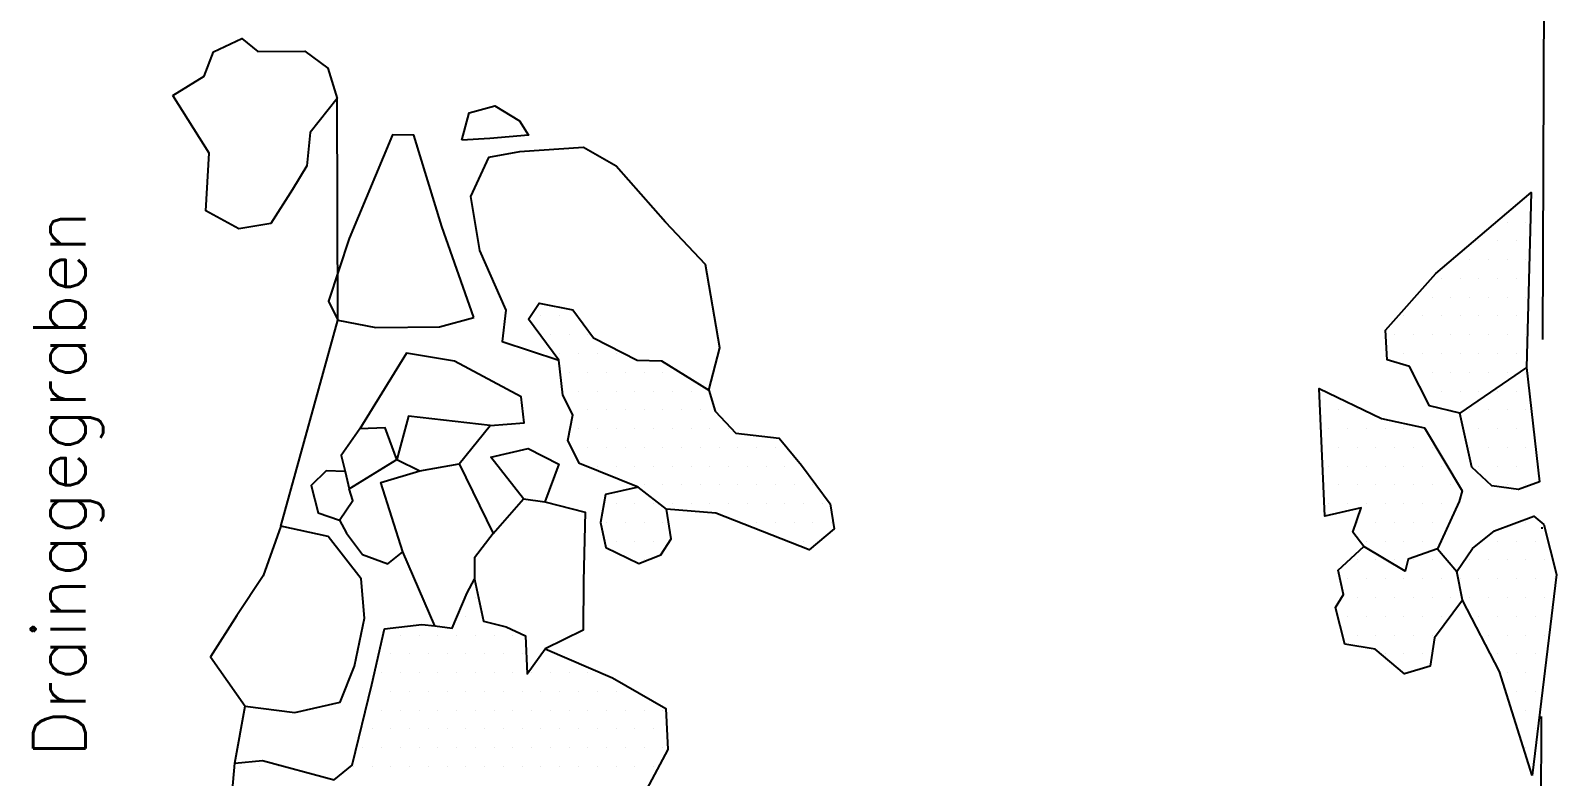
# Model space of a CAD drawing. Header units: metres. Extents: x -1319 to -950, y -1232 to -780.
# Drawn here: x -1051.5 to -949.8, y -1173.2 to -1123.5 of the extents above; entities that cross this region are included whole.
import ezdxf

# ---------------------------------------------------------------- set-up
doc = ezdxf.new("R2010")
doc.units = ezdxf.units.M
doc.header["$LTSCALE"] = 25
doc.header["$MEASUREMENT"] = 0
doc.linetypes.add('STRICHPUNKTX2', pattern=[2, 1, -0.5, 0, -0.5])
doc.layers.get('0').update_dxf_attribs({"linetype": 'CONTINUOUS'})
for name, color, linetype in [('BEFUND', 1, 'CONTINUOUS'), ('BEFUNDSCHRAFF', 1, 'CONTINUOUS'), ('GRABUNGSGRENZE', 3, 'STRICHPUNKTX2'), ('STEINE', 4, 'CONTINUOUS'), ('STEINESCHRAFF', 4, 'CONTINUOUS')]:
    doc.layers.add(name, color=color, linetype=linetype)
doc.styles.get("Standard").update_dxf_attribs({"font": 'txt.shx'})

# ---------------------------------------------------------------- blocks, each defined once
blk = doc.blocks.new('*X8')
at = {"color": 0}
for p, q in [((-1017.5, -1142.5), (-1017.5, -1142.5)), ((-1016.25, -1142.5), (-1016.25, -1142.5)), ((-1016.875, -1143.75), (-1016.875, -1143.75)), ((-1015.625, -1143.75), (-1015.625, -1143.75)), ((-1014.375, -1143.75), (-1014.375, -1143.75)), ((-1016.25, -1145), (-1016.25, -1145)), ((-1015, -1145), (-1015, -1145)), ((-1013.75, -1145), (-1013.75, -1145)), ((-1012.5, -1145), (-1012.5, -1145)), ((-1015.625, -1146.25), (-1015.625, -1146.25)), ((-1014.375, -1146.25), (-1014.375, -1146.25)), ((-1013.125, -1146.25), (-1013.125, -1146.25)), ((-1011.875, -1146.25), (-1011.875, -1146.25)), ((-1010.625, -1146.25), (-1010.625, -1146.25)), ((-1009.375, -1146.25), (-1009.375, -1146.25)), ((-1015, -1147.5), (-1015, -1147.5)), ((-1013.75, -1147.5), (-1013.75, -1147.5)), ((-1012.5, -1147.5), (-1012.5, -1147.5)), ((-1011.25, -1147.5), (-1011.25, -1147.5)), ((-1010, -1147.5), (-1010, -1147.5)), ((-1008.75, -1147.5), (-1008.75, -1147.5)), ((-1007.5, -1147.5), (-1007.5, -1147.5)), ((-1014.375, -1148.75), (-1014.375, -1148.75)), ((-1013.125, -1148.75), (-1013.125, -1148.75)), ((-1011.875, -1148.75), (-1011.875, -1148.75)), ((-1010.625, -1148.75), (-1010.625, -1148.75)), ((-1009.375, -1148.75), (-1009.375, -1148.75)), ((-1008.125, -1148.75), (-1008.125, -1148.75)), ((-1006.875, -1148.75), (-1006.875, -1148.75)), ((-1015, -1150), (-1015, -1150)), ((-1013.75, -1150), (-1013.75, -1150)), ((-1012.5, -1150), (-1012.5, -1150)), ((-1011.25, -1150), (-1011.25, -1150)), ((-1010, -1150), (-1010, -1150)), ((-1008.75, -1150), (-1008.75, -1150)), ((-1007.5, -1150), (-1007.5, -1150)), ((-1006.25, -1150), (-1006.25, -1150)), ((-1005, -1150), (-1005, -1150)), ((-1014.375, -1151.25), (-1014.375, -1151.25)), ((-1013.125, -1151.25), (-1013.125, -1151.25)), ((-1011.875, -1151.25), (-1011.875, -1151.25)), ((-1010.625, -1151.25), (-1010.625, -1151.25)), ((-1009.375, -1151.25), (-1009.375, -1151.25)), ((-1008.125, -1151.25), (-1008.125, -1151.25)), ((-1006.875, -1151.25), (-1006.875, -1151.25)), ((-1005.625, -1151.25), (-1005.625, -1151.25)), ((-1004.375, -1151.25), (-1004.375, -1151.25)), ((-1003.125, -1151.25), (-1003.125, -1151.25)), ((-1001.875, -1151.25), (-1001.875, -1151.25)), ((-1013.75, -1152.5), (-1013.75, -1152.5)), ((-1012.5, -1152.5), (-1012.5, -1152.5)), ((-1011.25, -1152.5), (-1011.25, -1152.5)), ((-1010, -1152.5), (-1010, -1152.5)), ((-1008.75, -1152.5), (-1008.75, -1152.5)), ((-1007.5, -1152.5), (-1007.5, -1152.5)), ((-1006.25, -1152.5), (-1006.25, -1152.5)), ((-1005, -1152.5), (-1005, -1152.5)), ((-1003.75, -1152.5), (-1003.75, -1152.5)), ((-1002.5, -1152.5), (-1002.5, -1152.5)), ((-1001.25, -1152.5), (-1001.25, -1152.5)), ((-1010.625, -1153.75), (-1010.625, -1153.75)), ((-1009.375, -1153.75), (-1009.375, -1153.75)), ((-1008.125, -1153.75), (-1008.125, -1153.75)), ((-1006.875, -1153.75), (-1006.875, -1153.75)), ((-1005.625, -1153.75), (-1005.625, -1153.75)), ((-1004.375, -1153.75), (-1004.375, -1153.75)), ((-1003.125, -1153.75), (-1003.125, -1153.75)), ((-1001.875, -1153.75), (-1001.875, -1153.75)), ((-1000.625, -1153.75), (-1000.625, -1153.75)), ((-999.375, -1153.75), (-999.375, -1153.75)), ((-1012.5, -1155), (-1012.5, -1155)), ((-1011.25, -1155), (-1011.25, -1155)), ((-1010, -1155), (-1010, -1155)), ((-1008.75, -1155), (-1008.75, -1155)), ((-1007.5, -1155), (-1007.5, -1155)), ((-1006.25, -1155), (-1006.25, -1155)), ((-1005, -1155), (-1005, -1155)), ((-1003.75, -1155), (-1003.75, -1155)), ((-1002.5, -1155), (-1002.5, -1155)), ((-1001.25, -1155), (-1001.25, -1155)), ((-1000, -1155), (-1000, -1155)), ((-998.75, -1155), (-998.75, -1155)), ((-1013.125, -1156.25), (-1013.125, -1156.25)), ((-1011.875, -1156.25), (-1011.875, -1156.25)), ((-1010.625, -1156.25), (-1010.625, -1156.25)), ((-1009.375, -1156.25), (-1009.375, -1156.25)), ((-1003.125, -1156.25), (-1003.125, -1156.25)), ((-1001.875, -1156.25), (-1001.875, -1156.25)), ((-1000.625, -1156.25), (-1000.625, -1156.25)), ((-999.375, -1156.25), (-999.375, -1156.25)), ((-998.125, -1156.25), (-998.125, -1156.25)), ((-1012.5, -1157.5), (-1012.5, -1157.5)), ((-1011.25, -1157.5), (-1011.25, -1157.5)), ((-1010, -1157.5), (-1010, -1157.5)), ((-1000, -1157.5), (-1000, -1157.5)), ((-1010.625, -1158.75), (-1010.625, -1158.75)), ((-1021.875, -1161.25), (-1021.875, -1161.25)), ((-1022.5, -1162.5), (-1022.5, -1162.5)), ((-1026.875, -1163.75), (-1026.875, -1163.75)), ((-1025.625, -1163.75), (-1025.625, -1163.75)), ((-1024.375, -1163.75), (-1024.375, -1163.75)), ((-1023.125, -1163.75), (-1023.125, -1163.75)), ((-1021.875, -1163.75), (-1021.875, -1163.75)), ((-1020.625, -1163.75), (-1020.625, -1163.75)), ((-1019.375, -1163.75), (-1019.375, -1163.75)), ((-1027.5, -1165), (-1027.5, -1165)), ((-1026.25, -1165), (-1026.25, -1165)), ((-1025, -1165), (-1025, -1165)), ((-1023.75, -1165), (-1023.75, -1165)), ((-1022.5, -1165), (-1022.5, -1165)), ((-1021.25, -1165), (-1021.25, -1165)), ((-1020, -1165), (-1020, -1165)), ((-1018.75, -1165), (-1018.75, -1165)), ((-1028.125, -1166.25), (-1028.125, -1166.25)), ((-1026.875, -1166.25), (-1026.875, -1166.25)), ((-1025.625, -1166.25), (-1025.625, -1166.25)), ((-1024.375, -1166.25), (-1024.375, -1166.25)), ((-1023.125, -1166.25), (-1023.125, -1166.25)), ((-1021.875, -1166.25), (-1021.875, -1166.25)), ((-1020.625, -1166.25), (-1020.625, -1166.25)), ((-1019.375, -1166.25), (-1019.375, -1166.25)), ((-1018.125, -1166.25), (-1018.125, -1166.25)), ((-1016.875, -1166.25), (-1016.875, -1166.25)), ((-1015.625, -1166.25), (-1015.625, -1166.25)), ((-1014.375, -1166.25), (-1014.375, -1166.25)), ((-1028.75, -1167.5), (-1028.75, -1167.5)), ((-1027.5, -1167.5), (-1027.5, -1167.5)), ((-1026.25, -1167.5), (-1026.25, -1167.5)), ((-1025, -1167.5), (-1025, -1167.5)), ((-1023.75, -1167.5), (-1023.75, -1167.5)), ((-1022.5, -1167.5), (-1022.5, -1167.5)), ((-1021.25, -1167.5), (-1021.25, -1167.5)), ((-1020, -1167.5), (-1020, -1167.5)), ((-1018.75, -1167.5), (-1018.75, -1167.5)), ((-1017.5, -1167.5), (-1017.5, -1167.5)), ((-1016.25, -1167.5), (-1016.25, -1167.5)), ((-1015, -1167.5), (-1015, -1167.5)), ((-1013.75, -1167.5), (-1013.75, -1167.5)), ((-1012.5, -1167.5), (-1012.5, -1167.5)), ((-1011.25, -1167.5), (-1011.25, -1167.5)), ((-1028.125, -1168.75), (-1028.125, -1168.75)), ((-1026.875, -1168.75), (-1026.875, -1168.75)), ((-1025.625, -1168.75), (-1025.625, -1168.75)), ((-1024.375, -1168.75), (-1024.375, -1168.75)), ((-1023.125, -1168.75), (-1023.125, -1168.75)), ((-1021.875, -1168.75), (-1021.875, -1168.75)), ((-1020.625, -1168.75), (-1020.625, -1168.75)), ((-1019.375, -1168.75), (-1019.375, -1168.75)), ((-1018.125, -1168.75), (-1018.125, -1168.75)), ((-1016.875, -1168.75), (-1016.875, -1168.75)), ((-1015.625, -1168.75), (-1015.625, -1168.75)), ((-1014.375, -1168.75), (-1014.375, -1168.75)), ((-1013.125, -1168.75), (-1013.125, -1168.75)), ((-1011.875, -1168.75), (-1011.875, -1168.75)), ((-1010.625, -1168.75), (-1010.625, -1168.75)), ((-1009.375, -1168.75), (-1009.375, -1168.75)), ((-1028.75, -1170), (-1028.75, -1170)), ((-1027.5, -1170), (-1027.5, -1170)), ((-1026.25, -1170), (-1026.25, -1170)), ((-1025, -1170), (-1025, -1170)), ((-1023.75, -1170), (-1023.75, -1170)), ((-1022.5, -1170), (-1022.5, -1170)), ((-1021.25, -1170), (-1021.25, -1170)), ((-1020, -1170), (-1020, -1170)), ((-1018.75, -1170), (-1018.75, -1170)), ((-1017.5, -1170), (-1017.5, -1170)), ((-1016.25, -1170), (-1016.25, -1170)), ((-1015, -1170), (-1015, -1170)), ((-1013.75, -1170), (-1013.75, -1170)), ((-1012.5, -1170), (-1012.5, -1170)), ((-1011.25, -1170), (-1011.25, -1170)), ((-1010, -1170), (-1010, -1170)), ((-1029.375, -1171.25), (-1029.375, -1171.25)), ((-1028.125, -1171.25), (-1028.125, -1171.25)), ((-1026.875, -1171.25), (-1026.875, -1171.25)), ((-1025.625, -1171.25), (-1025.625, -1171.25)), ((-1024.375, -1171.25), (-1024.375, -1171.25)), ((-1023.125, -1171.25), (-1023.125, -1171.25)), ((-1021.875, -1171.25), (-1021.875, -1171.25)), ((-1020.625, -1171.25), (-1020.625, -1171.25)), ((-1019.375, -1171.25), (-1019.375, -1171.25)), ((-1018.125, -1171.25), (-1018.125, -1171.25)), ((-1016.875, -1171.25), (-1016.875, -1171.25)), ((-1015.625, -1171.25), (-1015.625, -1171.25)), ((-1014.375, -1171.25), (-1014.375, -1171.25)), ((-1013.125, -1171.25), (-1013.125, -1171.25)), ((-1011.875, -1171.25), (-1011.875, -1171.25)), ((-1010.625, -1171.25), (-1010.625, -1171.25)), ((-1009.375, -1171.25), (-1009.375, -1171.25)), ((-1037.5, -1172.5), (-1037.5, -1172.5)), ((-1036.25, -1172.5), (-1036.25, -1172.5)), ((-1035, -1172.5), (-1035, -1172.5)), ((-1030, -1172.5), (-1030, -1172.5)), ((-1028.75, -1172.5), (-1028.75, -1172.5)), ((-1027.5, -1172.5), (-1027.5, -1172.5)), ((-1026.25, -1172.5), (-1026.25, -1172.5)), ((-1025, -1172.5), (-1025, -1172.5)), ((-1023.75, -1172.5), (-1023.75, -1172.5)), ((-1022.5, -1172.5), (-1022.5, -1172.5)), ((-1021.25, -1172.5), (-1021.25, -1172.5)), ((-1020, -1172.5), (-1020, -1172.5)), ((-1018.75, -1172.5), (-1018.75, -1172.5)), ((-1017.5, -1172.5), (-1017.5, -1172.5)), ((-1016.25, -1172.5), (-1016.25, -1172.5)), ((-1015, -1172.5), (-1015, -1172.5)), ((-1013.75, -1172.5), (-1013.75, -1172.5)), ((-1012.5, -1172.5), (-1012.5, -1172.5)), ((-1011.25, -1172.5), (-1011.25, -1172.5)), ((-1010, -1172.5), (-1010, -1172.5))]:
    blk.add_line(p, q, dxfattribs=at)
blk = doc.blocks.new('*X9')
at = {"color": 0}
for p, q in [((-953.125, -1136.25), (-953.125, -1136.25)), ((-951.875, -1136.25), (-951.875, -1136.25)), ((-955, -1137.5), (-955, -1137.5)), ((-953.75, -1137.5), (-953.75, -1137.5)), ((-952.5, -1137.5), (-952.5, -1137.5)), ((-955.625, -1138.75), (-955.625, -1138.75)), ((-954.375, -1138.75), (-954.375, -1138.75)), ((-953.125, -1138.75), (-953.125, -1138.75)), ((-951.875, -1138.75), (-951.875, -1138.75)), ((-957.5, -1140), (-957.5, -1140)), ((-956.25, -1140), (-956.25, -1140)), ((-955, -1140), (-955, -1140)), ((-953.75, -1140), (-953.75, -1140)), ((-952.5, -1140), (-952.5, -1140)), ((-958.125, -1141.25), (-958.125, -1141.25)), ((-956.875, -1141.25), (-956.875, -1141.25)), ((-955.625, -1141.25), (-955.625, -1141.25)), ((-954.375, -1141.25), (-954.375, -1141.25)), ((-953.125, -1141.25), (-953.125, -1141.25)), ((-951.875, -1141.25), (-951.875, -1141.25)), ((-960, -1142.5), (-960, -1142.5)), ((-958.75, -1142.5), (-958.75, -1142.5)), ((-957.5, -1142.5), (-957.5, -1142.5)), ((-956.25, -1142.5), (-956.25, -1142.5)), ((-955, -1142.5), (-955, -1142.5)), ((-953.75, -1142.5), (-953.75, -1142.5)), ((-952.5, -1142.5), (-952.5, -1142.5)), ((-960.625, -1143.75), (-960.625, -1143.75)), ((-959.375, -1143.75), (-959.375, -1143.75)), ((-958.125, -1143.75), (-958.125, -1143.75)), ((-956.875, -1143.75), (-956.875, -1143.75)), ((-955.625, -1143.75), (-955.625, -1143.75)), ((-954.375, -1143.75), (-954.375, -1143.75)), ((-953.125, -1143.75), (-953.125, -1143.75)), ((-951.875, -1143.75), (-951.875, -1143.75)), ((-960, -1145), (-960, -1145)), ((-958.75, -1145), (-958.75, -1145)), ((-957.5, -1145), (-957.5, -1145)), ((-956.25, -1145), (-956.25, -1145)), ((-955, -1145), (-955, -1145)), ((-953.75, -1145), (-953.75, -1145)), ((-952.5, -1145), (-952.5, -1145)), ((-959.375, -1146.25), (-959.375, -1146.25)), ((-958.125, -1146.25), (-958.125, -1146.25)), ((-956.875, -1146.25), (-956.875, -1146.25)), ((-955.625, -1146.25), (-955.625, -1146.25)), ((-954.375, -1146.25), (-954.375, -1146.25)), ((-953.125, -1146.25), (-953.125, -1146.25)), ((-951.875, -1146.25), (-951.875, -1146.25)), ((-958.75, -1147.5), (-958.75, -1147.5)), ((-957.5, -1147.5), (-957.5, -1147.5)), ((-956.25, -1147.5), (-956.25, -1147.5)), ((-955, -1147.5), (-955, -1147.5)), ((-953.75, -1147.5), (-953.75, -1147.5)), ((-952.5, -1147.5), (-952.5, -1147.5)), ((-964.375, -1148.75), (-964.375, -1148.75)), ((-963.125, -1148.75), (-963.125, -1148.75)), ((-956.875, -1148.75), (-956.875, -1148.75)), ((-955.625, -1148.75), (-955.625, -1148.75)), ((-954.375, -1148.75), (-954.375, -1148.75)), ((-953.125, -1148.75), (-953.125, -1148.75)), ((-951.875, -1148.75), (-951.875, -1148.75)), ((-965, -1150), (-965, -1150)), ((-963.75, -1150), (-963.75, -1150)), ((-962.5, -1150), (-962.5, -1150)), ((-961.25, -1150), (-961.25, -1150)), ((-960, -1150), (-960, -1150)), ((-958.75, -1150), (-958.75, -1150)), ((-955, -1150), (-955, -1150)), ((-953.75, -1150), (-953.75, -1150)), ((-952.5, -1150), (-952.5, -1150)), ((-964.375, -1151.25), (-964.375, -1151.25)), ((-963.125, -1151.25), (-963.125, -1151.25)), ((-961.875, -1151.25), (-961.875, -1151.25)), ((-960.625, -1151.25), (-960.625, -1151.25)), ((-959.375, -1151.25), (-959.375, -1151.25)), ((-958.125, -1151.25), (-958.125, -1151.25)), ((-955.625, -1151.25), (-955.625, -1151.25)), ((-954.375, -1151.25), (-954.375, -1151.25)), ((-953.125, -1151.25), (-953.125, -1151.25)), ((-951.875, -1151.25), (-951.875, -1151.25)), ((-965, -1152.5), (-965, -1152.5)), ((-963.75, -1152.5), (-963.75, -1152.5)), ((-962.5, -1152.5), (-962.5, -1152.5)), ((-961.25, -1152.5), (-961.25, -1152.5)), ((-960, -1152.5), (-960, -1152.5)), ((-958.75, -1152.5), (-958.75, -1152.5)), ((-957.5, -1152.5), (-957.5, -1152.5)), ((-955, -1152.5), (-955, -1152.5)), ((-953.75, -1152.5), (-953.75, -1152.5)), ((-952.5, -1152.5), (-952.5, -1152.5)), ((-951.25, -1152.5), (-951.25, -1152.5)), ((-964.375, -1153.75), (-964.375, -1153.75)), ((-963.125, -1153.75), (-963.125, -1153.75)), ((-961.875, -1153.75), (-961.875, -1153.75)), ((-960.625, -1153.75), (-960.625, -1153.75)), ((-959.375, -1153.75), (-959.375, -1153.75)), ((-958.125, -1153.75), (-958.125, -1153.75)), ((-956.875, -1153.75), (-956.875, -1153.75)), ((-953.125, -1153.75), (-953.125, -1153.75)), ((-951.875, -1153.75), (-951.875, -1153.75)), ((-965, -1155), (-965, -1155)), ((-963.75, -1155), (-963.75, -1155)), ((-962.5, -1155), (-962.5, -1155)), ((-961.25, -1155), (-961.25, -1155)), ((-960, -1155), (-960, -1155)), ((-958.75, -1155), (-958.75, -1155)), ((-957.5, -1155), (-957.5, -1155)), ((-963.125, -1156.25), (-963.125, -1156.25)), ((-961.875, -1156.25), (-961.875, -1156.25)), ((-960.625, -1156.25), (-960.625, -1156.25)), ((-959.375, -1156.25), (-959.375, -1156.25)), ((-958.125, -1156.25), (-958.125, -1156.25)), ((-951.875, -1156.25), (-951.875, -1156.25)), ((-962.5, -1157.5), (-962.5, -1157.5)), ((-961.25, -1157.5), (-961.25, -1157.5)), ((-960, -1157.5), (-960, -1157.5)), ((-958.75, -1157.5), (-958.75, -1157.5)), ((-953.75, -1157.5), (-953.75, -1157.5)), ((-952.5, -1157.5), (-952.5, -1157.5)), ((-951.25, -1157.5), (-951.25, -1157.5)), ((-963.125, -1158.75), (-963.125, -1158.75)), ((-961.875, -1158.75), (-961.875, -1158.75)), ((-960.625, -1158.75), (-960.625, -1158.75)), ((-959.375, -1158.75), (-959.375, -1158.75)), ((-958.125, -1158.75), (-958.125, -1158.75)), ((-955.625, -1158.75), (-955.625, -1158.75)), ((-954.375, -1158.75), (-954.375, -1158.75)), ((-953.125, -1158.75), (-953.125, -1158.75)), ((-951.875, -1158.75), (-951.875, -1158.75)), ((-950.625, -1158.75), (-950.625, -1158.75)), ((-963.75, -1160), (-963.75, -1160)), ((-962.5, -1160), (-962.5, -1160)), ((-961.25, -1160), (-961.25, -1160)), ((-960, -1160), (-960, -1160)), ((-958.75, -1160), (-958.75, -1160)), ((-957.5, -1160), (-957.5, -1160)), ((-956.25, -1160), (-956.25, -1160)), ((-955, -1160), (-955, -1160)), ((-953.75, -1160), (-953.75, -1160)), ((-952.5, -1160), (-952.5, -1160)), ((-951.25, -1160), (-951.25, -1160)), ((-950, -1160), (-950, -1160)), ((-963.125, -1161.25), (-963.125, -1161.25)), ((-961.875, -1161.25), (-961.875, -1161.25)), ((-960.625, -1161.25), (-960.625, -1161.25)), ((-959.375, -1161.25), (-959.375, -1161.25)), ((-958.125, -1161.25), (-958.125, -1161.25)), ((-956.875, -1161.25), (-956.875, -1161.25)), ((-955.625, -1161.25), (-955.625, -1161.25)), ((-954.375, -1161.25), (-954.375, -1161.25)), ((-953.125, -1161.25), (-953.125, -1161.25)), ((-951.875, -1161.25), (-951.875, -1161.25)), ((-950.625, -1161.25), (-950.625, -1161.25)), ((-963.75, -1162.5), (-963.75, -1162.5)), ((-962.5, -1162.5), (-962.5, -1162.5)), ((-961.25, -1162.5), (-961.25, -1162.5)), ((-960, -1162.5), (-960, -1162.5)), ((-958.75, -1162.5), (-958.75, -1162.5)), ((-957.5, -1162.5), (-957.5, -1162.5)), ((-955, -1162.5), (-955, -1162.5)), ((-953.75, -1162.5), (-953.75, -1162.5)), ((-952.5, -1162.5), (-952.5, -1162.5)), ((-951.25, -1162.5), (-951.25, -1162.5)), ((-963.125, -1163.75), (-963.125, -1163.75)), ((-961.875, -1163.75), (-961.875, -1163.75)), ((-960.625, -1163.75), (-960.625, -1163.75)), ((-959.375, -1163.75), (-959.375, -1163.75)), ((-958.125, -1163.75), (-958.125, -1163.75)), ((-954.375, -1163.75), (-954.375, -1163.75)), ((-953.125, -1163.75), (-953.125, -1163.75)), ((-951.875, -1163.75), (-951.875, -1163.75)), ((-950.625, -1163.75), (-950.625, -1163.75)), ((-961.25, -1165), (-961.25, -1165)), ((-960, -1165), (-960, -1165)), ((-958.75, -1165), (-958.75, -1165)), ((-953.75, -1165), (-953.75, -1165)), ((-952.5, -1165), (-952.5, -1165)), ((-951.25, -1165), (-951.25, -1165)), ((-953.125, -1166.25), (-953.125, -1166.25)), ((-951.875, -1166.25), (-951.875, -1166.25)), ((-950.625, -1166.25), (-950.625, -1166.25)), ((-952.5, -1167.5), (-952.5, -1167.5)), ((-951.25, -1167.5), (-951.25, -1167.5)), ((-951.875, -1168.75), (-951.875, -1168.75)), ((-951.25, -1170), (-951.25, -1170)), ((-951.875, -1171.25), (-951.875, -1171.25))]:
    blk.add_line(p, q, dxfattribs=at)

msp = doc.modelspace()

# ---------------------------------------------------------------- linework, layer by layer
at = {"layer": 'BEFUND'}
for points in [[(-1034.83, -1156.5), (-1031.04, -1142.78), (-1031.07, -1128.02)], [(-1037.89, -1172.29), (-1037.21, -1168.48)]]:
    msp.add_lwpolyline(points, dxfattribs=at)
at = {"layer": 'GRABUNGSGRENZE'}
msp.add_lwpolyline([(-949.94, -918.67), (-951.09, -1232.02)], dxfattribs=at)
at = {"layer": 'STEINE'}
for points in [[(-1042.02, -1127.81), (-1039.95, -1126.53), (-1039.31, -1124.9), (-1037.44, -1124.02), (-1036.37, -1124.88), (-1033.23, -1124.85), (-1031.7, -1126), (-1031.07, -1128.02), (-1032.88, -1130.27), (-1033.11, -1132.5), (-1034.06, -1134.08), (-1035.51, -1136.33), (-1037.64, -1136.7), (-1039.83, -1135.5), (-1039.61, -1131.65), (-1042.02, -1127.81)], [(-1022.78, -1130.79), (-1022.29, -1128.96), (-1020.57, -1128.49), (-1018.94, -1129.49), (-1018.32, -1130.45), (-1020.91, -1130.67), (-1022.78, -1130.79)], [(-1021.97, -1142.6), (-1024.1, -1136.53), (-1025.98, -1130.46), (-1027.4, -1130.43), (-1030.28, -1137.34), (-1031.66, -1141.51), (-1031.04, -1142.78), (-1028.5, -1143.26), (-1024.25, -1143.22), (-1021.97, -1142.6)], [(-1006.32, -1147.43), (-1005.58, -1144.63), (-1006.54, -1139.07), (-1009.2, -1136.25), (-1012.48, -1132.53), (-1014.67, -1131.28), (-1018.92, -1131.57), (-1021, -1131.94), (-1022.19, -1134.54), (-1021.6, -1138.13), (-1019.85, -1142.12), (-1020.08, -1144.2), (-1016.32, -1145.44)], [(-951.83, -1145.94), (-956.27, -1148.97), (-958.3, -1148.48), (-959.64, -1145.86), (-961.11, -1145.42), (-961.23, -1143.44), (-957.87, -1139.66), (-951.53, -1134.28), (-951.83, -1145.94), (-950.96, -1153.54), (-952.37, -1154.06), (-954.15, -1153.82), (-955.48, -1152.57), (-956.27, -1148.97)], [(-1009.14, -1155.36), (-1011.02, -1153.91), (-1014.94, -1152.32), (-1015.72, -1150.8), (-1015.38, -1149.08), (-1016.05, -1147.77), (-1016.32, -1145.44), (-1018.32, -1142.72), (-1017.62, -1141.65), (-1015.38, -1142.08), (-1014, -1143.95), (-1011.1, -1145.44), (-1009.48, -1145.48), (-1006.32, -1147.43), (-1005.9, -1148.84), (-1004.52, -1150.3), (-1001.62, -1150.63), (-1000.14, -1152.44), (-998.24, -1155.01), (-997.97, -1156.68), (-999.63, -1158.07), (-1005.84, -1155.64), (-1009.14, -1155.36)], [(-1020.89, -1149.79), (-1018.62, -1149.61), (-1018.83, -1147.89), (-1023.26, -1145.5), (-1026.46, -1144.97), (-1029.56, -1150.01)], [(-962.68, -1157.85), (-963.4, -1156.89), (-962.85, -1155.27), (-965.28, -1155.84), (-965.66, -1147.33), (-961.49, -1149.32), (-958.64, -1149.96), (-956.12, -1154.14), (-956.32, -1154.85), (-957.76, -1158.01), (-959.73, -1158.69), (-959.93, -1159.5), (-962.68, -1157.85)], [(-1022.95, -1152.34), (-1020.89, -1149.79), (-1026.32, -1149.17), (-1027.11, -1152.07), (-1025.58, -1152.82)], [(-1027.11, -1152.07), (-1027.89, -1149.95), (-1029.56, -1150.01), (-1030.81, -1151.8), (-1030.55, -1152.86), (-1030.29, -1154.02), (-1027.11, -1152.07)], [(-1018.67, -1154.68), (-1020.83, -1151.91), (-1018.35, -1151.33), (-1016.31, -1152.38), (-1017.25, -1154.87)], [(-1030.55, -1152.86), (-1031.82, -1152.82), (-1032.82, -1153.79), (-1032.35, -1155.61), (-1030.93, -1156.11), (-1030.03, -1154.78), (-1030.29, -1154.02)], [(-1024.58, -1163.15), (-1026.7, -1158.2), (-1028.16, -1153.6), (-1025.58, -1152.82), (-1022.95, -1152.34), (-1020.68, -1156.98), (-1021.93, -1158.61), (-1021.92, -1160.03)], [(-1011.02, -1153.91), (-1013.2, -1154.38), (-1013.54, -1156.26), (-1013.17, -1157.93), (-1010.98, -1158.98), (-1009.52, -1158.41), (-1008.82, -1157.34), (-1009.14, -1155.36)], [(-1020.68, -1156.98), (-1018.67, -1154.68), (-1017.25, -1154.87), (-1014.56, -1155.56), (-1014.67, -1160.17), (-1014.69, -1163.42), (-1017.22, -1164.66)], [(-951.45, -1173.11), (-953.63, -1166.19), (-956.11, -1161.44), (-956.48, -1159.52), (-955.43, -1157.99), (-953.97, -1156.81), (-951.34, -1155.83), (-950.68, -1156.38), (-949.84, -1159.72), (-951.45, -1173.11)], [(-1034.83, -1156.5), (-1036.02, -1159.8), (-1037.77, -1162.45), (-1039.52, -1165.2), (-1037.21, -1168.48), (-1033.91, -1168.91), (-1030.87, -1168.22), (-1029.93, -1165.83), (-1029.25, -1162.63), (-1029.48, -1160), (-1031.68, -1157.18), (-1034.83, -1156.5)], [(-1030.93, -1156.11), (-1030.46, -1156.97), (-1029.39, -1158.38), (-1027.71, -1159.02), (-1026.7, -1158.2)], [(-956.11, -1161.44), (-957.96, -1163.94), (-958.25, -1165.82), (-959.97, -1166.34), (-961.91, -1164.69), (-963.94, -1164.35), (-964.57, -1161.92), (-964.02, -1161.05), (-964.39, -1159.44), (-962.68, -1157.85)], [(-957.76, -1158.01), (-956.48, -1159.52)], [(-1038.53, -1179.34), (-1037.89, -1172.29), (-1036.06, -1172.12), (-1031.29, -1173.4), (-1030.08, -1172.42), (-1028.76, -1167.04), (-1027.93, -1163.33), (-1025.44, -1163.06), (-1024.58, -1163.15), (-1023.41, -1163.29), (-1022.42, -1160.95), (-1021.92, -1160.03), (-1021.34, -1162.82), (-1019.82, -1163.21), (-1018.54, -1163.81), (-1018.42, -1166.34), (-1017.22, -1164.66), (-1012.74, -1166.6), (-1009.17, -1168.64), (-1009.05, -1171.38), (-1011.74, -1176.42)]]:
    msp.add_lwpolyline(points, dxfattribs=at)

# ---------------------------------------------------------------- block references
at = {"layer": 'STEINESCHRAFF'}
for name in ['*X9', '*X8']:
    msp.add_blockref(name, (0, 0), dxfattribs=at)

# ---------------------------------------------------------------- texts
at = {"layer": 'BEFUNDSCHRAFF'}
msp.add_text('Drainagegraben', height=3.5, rotation=90, dxfattribs=at).set_placement((-1047.84, -1171.91))

doc.saveas('drawing.dxf')
